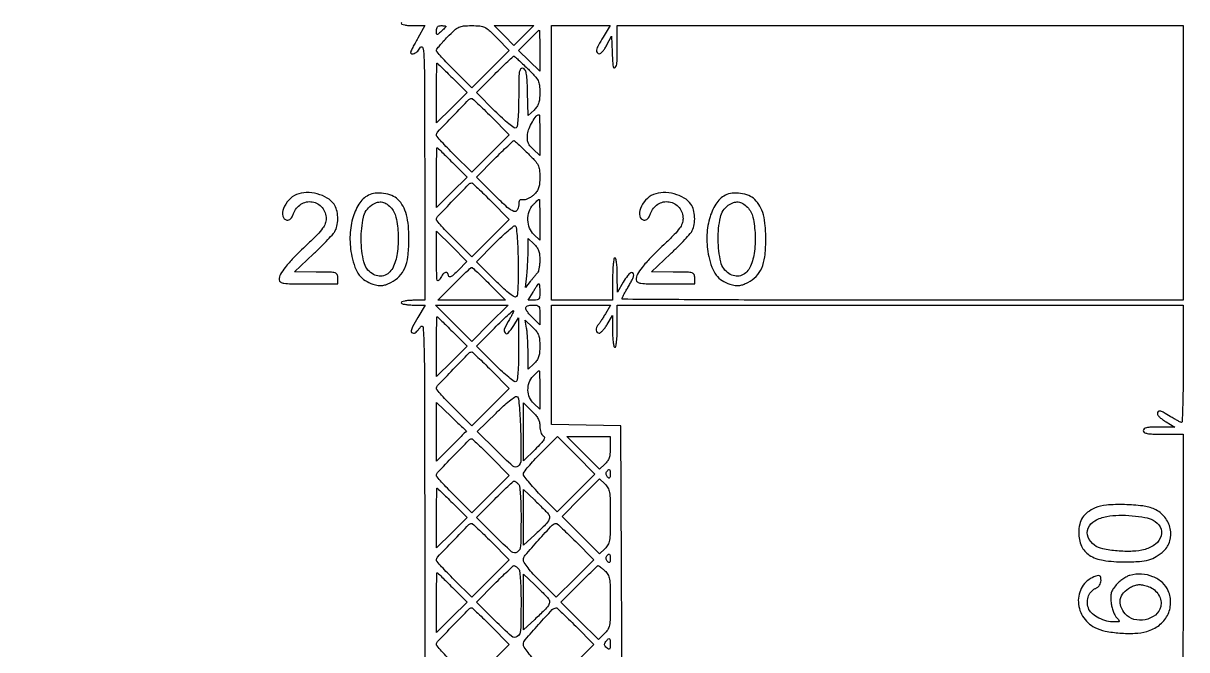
# Model space of a CAD drawing. Extents: x 0 to 836, y 5 to 589.
# Drawn here: x 91.03 to 132.95, y 407.7 to 430.28 of the extents above; entities that cross this region are included whole.
import ezdxf

# ---------------------------------------------------------------- set-up
doc = ezdxf.new("R2010")
doc.units = 0
doc.header["$MEASUREMENT"] = 0

msp = doc.modelspace()

# ---------------------------------------------------------------- linework, layer by layer
for points in [[(201.712326, 537.783562, -0.000001), (217.055896, 537.76491, -0.426088)], [(546.939, 229.3929, -0.000106), (546.943559, 250.949215, -0.000176), (546.957638, 269.095817, -0.000001), (546.976289, 285.583213, -0.415883)], [(836.0595, 588.6891), (420.497259, 588.710259, 0.000013), (261.145696, 588.714318, 0.000021), (126.989856, 588.708632), (4.934769, 588.698274, 0.19889), (4.878609, 588.675009, 0.198853), (4.855343, 588.618859), (4.83877, 516.273901, 0.000036), (4.826254, 436.744061, 0.000021), (4.8222, 342.282364), (4.8222, 95.946129), (4.469225, 95.920114, 0.031904), (4.160456, 95.877435, 0.315999), (4.075312, 95.787407, 0.415411), (4.137995, 95.703578, 0.035338), (4.43445, 95.6826), (4.8222, 95.6826), (4.8222, 50.2101), (4.8222, 4.7376), (420.462, 4.7376), (836.1018, 4.7376)], [(604.852986, 529.408162, -0.000002), (620.423836, 529.389509, -0.550615)], [(238.738155, 529.614638, -0.000002), (224.300981, 529.63329, -0.415836)], [(308.18842, 529.408162, -0.000002), (322.638019, 529.38951, -0.415836)], [(531.796111, 538.074638, -0.000002), (517.6951, 538.093291, -0.426056)], [(413.368417, 538.074638, -0.000002), (399.676779, 538.093291, -0.415815)], [(77.850638, 481.579418, -0.000002), (77.869294, 494.031443, -0.550517)], [(336.166934, 548.220763, -0.000002), (326.827688, 548.233536, -0.413812)], [(77.644162, 421.684687, -0.000002), (77.625507, 409.236574, -0.415775)], [(333.609652, 529.614638, -0.000003), (323.198363, 529.633296, -0.415688)], [(383.716206, 529.408162, -0.000003), (394.123716, 529.389504, -0.425916)], [(68.6952, 512.4222), (68.6952, 424.07169), (68.6952, 335.721179), (68.2299, 335.759766, 0.007133), (67.929172, 335.78039, 0.107826), (67.826408, 335.763741, 0.250288), (67.778728, 335.707689, 0.053641), (67.7646, 335.576376, 0.040763), (67.773948, 335.461903, 0.150693), (67.805902, 335.397748, 0.157767), (67.867426, 335.364407, 0.045946), (67.9761, 335.3544, 0.038131), (68.057092, 335.360586, 0.057076), (68.125472, 335.379251, 0.074992), (68.172132, 335.406604, 0.226478), (68.1876, 335.439, -0.308176), (68.230223, 335.501586, -0.104548), (68.344539, 335.520821, -0.079759), (68.484837, 335.492261, -0.106751), (68.59368, 335.42208, -0.198532), (68.652554, 335.280239, -0.000012), (68.672972, 321.077246, -0.000309), (68.688474, 301.604946, -0.000063), (68.690329, 267.04413)], [(77.841889, 210.212758, -0.000002), (77.851786, 217.49274, -0.413814)], [(86.1228, 450.792572), (86.1228, 406.705194), (85.499464, 406.600455, 0.100315), (83.868412, 405.97451, 0.099926), (82.607151, 404.762259, 0.1007), (81.921518, 403.164231, 0.103551), (81.924609, 401.442009, 0.050819), (82.199961, 400.581557, 0.047863), (82.647485, 399.775665, 0.049065), (83.22665, 399.088919, 0.060583), (83.892168, 398.581824, 0.027792), (84.313921, 398.365183, 0.017806), (84.824667, 398.159201, 0.016577), (85.310444, 398.001134, 0.070475), (85.612129, 397.9584, -0.018306), (85.71499, 397.954633, -0.015555), (85.82308, 397.943316, -0.015835), (85.920901, 397.926816, -0.041935), (85.988981, 397.907049, -0.309751), (86.079515, 397.775741, -0.000067), (86.101574, 389.726527, -0.000595), (86.119331, 377.187861, -0.000057), (86.1228, 346.554849), (86.1228, 295.254)], [(104.673935, 430.308579, 0.322437), (104.6502, 430.2756, 0.322621), (104.673953, 430.24262, 0.031364), (104.774669, 430.215851, 0.03048), (104.911505, 430.197108, 0.018798), (105.073923, 430.191), (105.497647, 430.191), (105.243123, 429.74001, 0.005), (105.145603, 429.563103, 0.007254), (105.063366, 429.404868, 0.004036), (104.997246, 429.270303, 0.112633), (104.9886, 429.23241, 0.342162), (105.030274, 429.178641, 0.178914), (105.119529, 429.187776, 0.082515), (105.241897, 429.27527, 0.057668), (105.347454, 429.40845, -0.70103), (105.431586, 429.390778, -0.026995), (105.471277, 428.935441, -0.007612), (105.489528, 427.907235, -0.000511), (105.493949, 424.96695), (105.4962, 420.2928), (105.0732, 420.2928, 0.01883), (104.91106, 420.286691, 0.03053), (104.774456, 420.267949, 0.031449), (104.673935, 420.241179, 0.322437), (104.6502, 420.2082, 0.323995), (104.674087, 420.175206, 0.030733), (104.77628, 420.148451, 0.030109), (104.914887, 420.129708, 0.018556), (105.079409, 420.1236), (105.508618, 420.1236), (105.248609, 419.669152, 0.004646), (105.060046, 419.332356, 0.058875), (105.00578, 419.197854, 0.283732), (105.024075, 419.135881, 0.184762), (105.095905, 419.1084, 0.147992), (105.146853, 419.123817, 0.039692), (105.214061, 419.176741, 0.036605), (105.284348, 419.252003, 0.030774), (105.347454, 419.34105, -0.729247), (105.436551, 419.318833, -0.011115), (105.471146, 418.533448, -0.005014), (105.489463, 416.976294, -0.000353), (105.493949, 412.619056), (105.4962, 405.664413)], [(112.603928, 405.6647), (112.582114, 410.7157), (112.5603, 415.7667), (111.31245, 415.790112), (110.0646, 415.813523), (110.0646, 417.968562), (110.0646, 420.1236), (111.129, 420.1236), (112.1934, 420.1236), (112.003761, 419.80635, -0.004855), (111.925946, 419.678996, -0.005537), (111.848954, 419.558683, -0.005042), (111.78149, 419.458016, -0.030884), (111.743061, 419.40873, 0.094374), (111.687181, 419.314616, 0.116251), (111.67538, 419.213478, 0.159083), (111.709781, 419.138633, 0.211125), (111.77775, 419.109228, 0.175744), (111.830063, 419.128667, 0.030637), (111.907251, 419.202762, 0.030019), (111.990911, 419.305257, 0.022931), (112.070105, 419.426478), (112.25671, 419.7429), (112.260455, 419.17185, 0.013372), (112.267873, 418.949161, 0.023366), (112.287541, 418.765649, 0.020491), (112.314716, 418.627675, 0.346819), (112.3488, 418.6008, 0.365646), (112.384397, 418.630849, 0.014491), (112.4099, 418.8123, 0.018502), (112.427756, 419.054279, 0.009164), (112.4334, 419.3622), (112.4334, 420.1236), (122.6277, 420.1236), (132.822, 420.1236), (132.822, 418.0086, -0.002811), (132.817441, 417.197788, -0.004696), (132.803362, 416.515657, -0.000887), (132.784419, 415.920235, -0.416562), (132.75855, 415.89624, -0.10382), (132.718812, 415.906323, -0.007062), (132.614333, 415.95933, -0.009869), (132.490945, 416.027279, -0.007234), (132.3567, 416.107307, 0.009059), (132.103008, 416.25729, 0.07668), (131.979424, 416.304195, 0.284194), (131.91792, 416.282154, 0.169831), (131.8914, 416.206329, 0.174943), (131.91091, 416.152275, 0.032609), (131.984592, 416.074433, 0.031428), (132.087178, 415.990657, 0.024173), (132.20865, 415.912172), (132.5259, 415.728287), (131.95485, 415.726343, 0.008975), (131.661948, 415.720088, 0.045684), (131.500449, 415.698875, 0.104993), (131.414944, 415.659544, 0.2369), (131.3838, 415.5975, 0.266366), (131.420279, 415.533883, 0.088943), (131.5248, 415.495482, 0.037256), (131.723814, 415.475475, 0.00643), (132.1029, 415.4706), (132.822, 415.4706), (132.822, 410.6907, -0.001244), (132.817441, 408.857876, -0.002075), (132.803362, 407.315023, -0.000174), (132.784585, 405.936733, -0.412124)], [(86.292, 346.554849, -0.000057), (86.295469, 377.187861, -0.000595)]]:
    msp.add_lwpolyline(points, format="xyb")
for points in [[(106.2576, 430.161812, -0.180624), (106.251066, 430.144314, -0.008331), (106.207898, 430.096218, -0.012942), (106.15323, 430.040289, -0.008839), (106.0884, 429.9795, -0.007247), (105.976945, 429.881535, -0.222937), (105.942215, 429.872003, -0.349021), (105.922451, 429.89416, -0.014191), (105.9192, 430.008688, -0.061622), (105.929331, 430.090577, -0.126147), (105.959979, 430.147061, -0.133516), (106.012631, 430.179868, -0.07307), (106.0884, 430.191, -0.016222), (106.153262, 430.188895, -0.026491), (106.207898, 430.182426, -0.024733), (106.248899, 430.173245, -0.337243)], [(108.100203, 429.744531), (108.541127, 429.298061), (107.86473, 428.625632), (107.188333, 427.953202), (106.553767, 428.583534, -0.006205), (106.310587, 428.83116, -0.009366), (106.105604, 429.053325, -0.004744), (105.938754, 429.244725, -0.17874), (105.9192, 429.297677, -0.162877), (105.935998, 429.347876, -0.009646), (106.036309, 429.475766, -0.01372), (106.165138, 429.625086, -0.009632), (106.31787, 429.786244, -0.013352), (106.571564, 430.030414, -0.07618), (106.726813, 430.133801, -0.088092), (106.895917, 430.178733, -0.020997), (107.18791, 430.191, -0.022195), (107.483579, 430.177869, -0.091847), (107.655122, 430.130033, -0.073244), (107.816882, 430.019046, -0.011017)], [(111.925018, 429.779793, 0.012763), (111.753247, 429.483971, 0.067597), (111.686429, 429.309404, 0.21343), (111.704206, 429.216955, 0.244789), (111.783231, 429.1758, 0.180386), (111.836557, 429.195686, 0.035725), (111.90988, 429.268992, 0.033672), (111.987347, 429.37158, 0.025766), (112.058181, 429.49305), (112.2219, 429.8103), (112.246915, 429.23925, 0.011581), (112.282423, 428.709586, 0.639683), (112.354092, 428.68403, 0.186785), (112.422703, 428.84371, 0.009128), (112.4334, 429.4296), (112.4334, 430.191), (122.6277, 430.191), (132.822, 430.191), (132.822, 425.2419), (132.822, 420.2928), (122.7123, 420.2928, -0.000588), (118.835908, 420.297359, -0.000981), (115.5731, 420.311438, -0.000039), (112.630123, 420.330143, -0.424548), (112.60524, 420.35625, -0.10382), (112.615323, 420.395988, -0.007062), (112.66833, 420.500467, -0.009869), (112.736279, 420.623855, -0.007234), (112.816307, 420.7581, 0.012708), (112.896141, 420.895415, 0.015414), (112.963635, 421.028159, 0.01405), (113.013373, 421.142139, 0.095102), (113.025167, 421.20225, 0.218217), (112.98906, 421.281901, 0.339983), (112.917356, 421.286212, 0.086405), (112.797961, 421.170954, 0.02268), (112.650495, 420.94845), (112.435001, 420.5889), (112.4342, 421.20225, 0.012065), (112.428036, 421.444555, 0.0222), (112.409533, 421.640912, 0.01921), (112.383289, 421.787835, 0.352506), (112.3488, 421.8156, 0.365646), (112.313203, 421.785551, 0.014491), (112.2877, 421.6041, 0.018502), (112.269844, 421.362121, 0.009164), (112.2642, 421.0542), (112.2642, 420.2928), (111.1644, 420.2928), (110.0646, 420.2928), (110.0646, 425.2419), (110.0646, 430.191), (111.121318, 430.191), (112.178036, 430.191)], [(109.6416, 429.285086), (109.6416, 428.548371), (109.260733, 428.922164), (108.879867, 429.295956), (109.236048, 429.658878, -0.00324), (109.374363, 429.797996, -0.005133), (109.494852, 429.915192, -0.001471), (109.600531, 430.0153, -0.191126), (109.616914, 430.0218, -0.403157), (109.626966, 430.012122, -0.0011), (109.634349, 429.80539, -0.005234), (109.639826, 429.567576, -0.00314)], [(106.492778, 428.306289), (107.019168, 427.775178), (106.469184, 427.230083), (105.9192, 426.684988), (105.9192, 427.761194, -0.002054), (105.920896, 428.173864, -0.003426), (105.926131, 428.521264, -0.000473), (105.933145, 428.827978, -0.407257), (105.942794, 428.8374, -0.193708), (105.958794, 428.83096, -0.000647), (106.114084, 428.681386, -0.003383), (106.289276, 428.509901, -0.002097)], [(109.19479, 428.64994, -0.011159), (109.46338, 428.372576, -0.068662), (109.577001, 428.209976, -0.091161), (109.62704, 428.042886, -0.027296), (109.6416, 427.776387, -0.020269), (109.632246, 427.545728, -0.059873), (109.600685, 427.39057, -0.075675), (109.538398, 427.268354, -0.04859), (109.433305, 427.148411), (109.22501, 426.952728), (109.200655, 427.788334, 0.005202), (109.182191, 428.25503, 0.036772), (109.154261, 428.480108, 0.092065), (109.106775, 428.5988, 0.207272), (109.02825, 428.652273, 0.293124), (108.948895, 428.620469, 0.119725), (108.903742, 428.507754, 0.032667), (108.884017, 428.253415, 0.003022), (108.8802, 427.621896, -0.0062), (108.874513, 427.163346, -0.014665), (108.856031, 426.822233, -0.011978), (108.828888, 426.570499, -0.225157), (108.786809, 426.505467, -0.303266), (108.723007, 426.507722, -0.01208), (108.528128, 426.655374, -0.017355), (108.2933, 426.856096, -0.010125), (108.025353, 427.111896), (107.357287, 427.776043), (108.011009, 428.433621, -0.002978), (108.264607, 428.685695, -0.004735), (108.484927, 428.898036, -0.001262), (108.678544, 429.080214, -0.190361), (108.706355, 429.0912, -0.183123), (108.733577, 429.080884, -0.002559), (108.867003, 428.96158, -0.00676), (109.020527, 428.819068, -0.004352)], [(107.888191, 426.910821), (108.541913, 426.253243), (107.865123, 425.580423), (107.188333, 424.907602), (106.553767, 425.537934, -0.006272), (106.310589, 425.785626, -0.009458), (106.105604, 426.007994, -0.004832), (105.938915, 426.199524, -0.178485), (105.9192, 426.252993, -0.192259), (105.960519, 426.356478, -0.001907), (106.52223, 426.943252, -0.001843), (107.089416, 427.526921, -0.201678), (107.188067, 427.5684, -0.189182), (107.218886, 427.556307, -0.001546), (107.41287, 427.375236, -0.005248), (107.634255, 427.162887, -0.003319)], [(109.6416, 426.241272), (109.6416, 425.506344), (109.404741, 425.73327, -0.031647), (109.28341, 425.865208, -0.081412), (109.219483, 425.97743, -0.082778), (109.195304, 426.103048, -0.033515), (109.202655, 426.277848, -0.06935), (109.255, 426.484993, -0.036608), (109.372761, 426.723173, -0.032482), (109.510455, 426.925612, -0.231128), (109.614047, 426.9762, -0.401682), (109.62525, 426.965468, -0.001375), (109.633506, 426.760315, -0.005855), (109.63962, 426.523077, -0.003513)], [(109.19479, 425.60434, -0.011159), (109.46338, 425.326976, -0.068662), (109.577001, 425.164376, -0.091161), (109.62704, 424.997286, -0.027296), (109.6416, 424.730787, -0.020343), (109.632083, 424.496957, -0.06236), (109.599718, 424.342011, -0.077365), (109.534817, 424.218826, -0.044549), (109.422939, 424.093397, -0.039323), (109.327299, 424.016877, -0.039389), (109.22091, 423.956322, -0.042341), (109.119791, 423.918942, -0.108262), (109.042239, 423.914768, 0.071421), (108.963984, 423.916279, 0.18433), (108.914886, 423.890226, 0.142807), (108.88798, 423.832276, 0.037764), (108.8802, 423.729411, -0.135821), (108.827464, 423.538855, -0.366791), (108.704246, 423.496965, -0.091187), (108.470205, 423.642808, -0.01083), (108.025353, 424.066296), (107.357287, 424.730443), (108.011009, 425.388021, -0.002978), (108.264607, 425.640095, -0.004735), (108.484927, 425.852436, -0.001262), (108.678544, 426.034614, -0.190361), (108.706355, 426.0456, -0.183123), (108.733577, 426.035284, -0.002559), (108.867003, 425.91598, -0.00676), (109.020527, 425.773468, -0.004352)], [(106.492778, 425.260689), (107.019168, 424.729578), (106.469184, 424.184483), (105.9192, 423.639388), (105.9192, 424.715594, -0.002054), (105.920896, 425.128264, -0.003426), (105.926131, 425.475664, -0.000473), (105.933145, 425.782378, -0.407257), (105.942794, 425.7918, -0.193708), (105.958794, 425.78536, -0.000647), (106.114084, 425.635786, -0.003383), (106.289276, 425.464301, -0.002097)], [(107.888191, 423.865221), (108.541913, 423.207643), (107.865123, 422.534823), (107.188333, 421.862002), (106.553767, 422.492334, -0.006272), (106.310589, 422.740026, -0.009458), (106.105604, 422.962394, -0.004832), (105.938915, 423.153924, -0.178485), (105.9192, 423.207393, -0.192259), (105.960519, 423.310878, -0.001907), (106.52223, 423.897652, -0.001843), (107.089416, 424.481321, -0.201678), (107.188067, 424.5228, -0.189182), (107.218886, 424.510707, -0.001546), (107.41287, 424.329636, -0.005248), (107.634255, 424.117287, -0.003319)], [(100.876035, 424.101486, 0.111457), (100.595953, 423.9074, 0.095305), (100.407084, 423.601257, 0.141082), (100.384416, 423.326877, 0.305109), (100.528048, 423.184607, 0.121092), (100.600901, 423.188446, 0.119299), (100.664134, 423.225592, 0.083297), (100.71954, 423.300636, 0.033597), (100.769596, 423.418179, -0.167868), (101.036254, 423.756103, -0.183743), (101.443671, 423.841521, -0.186011), (101.801238, 423.634609, -0.170912), (101.943354, 423.23265, -0.091469), (101.911436, 423.058382, -0.068605), (101.817633, 422.886908, -0.035955), (101.627649, 422.665627, -0.006703), (101.245404, 422.290448, 0.00777), (100.758974, 421.810971, 0.027056), (100.467203, 421.480282, 0.042437), (100.302401, 421.230942, 0.124499), (100.251557, 421.03305, 0.266285), (100.296886, 420.953278, 0.098923), (100.423233, 420.9091, 0.031549), (100.686222, 420.88905, 0.003254), (101.3085, 420.885), (102.366, 420.885), (102.366, 421.0965, 0.107366), (102.339332, 421.21926, 0.22243), (102.266298, 421.281432, 0.062427), (102.10023, 421.305311, 0.003579), (101.58345, 421.310974), (100.8009, 421.313947), (101.492556, 421.966624, 0.006961), (101.764063, 422.230071, 0.008757), (102.007738, 422.481858, 0.007231), (102.204559, 422.698693, 0.066462), (102.275106, 422.804088, 0.074977), (102.346359, 423.028488, 0.051901), (102.360777, 423.29485, 0.052669), (102.320498, 423.552844, 0.08795), (102.228043, 423.751513, 0.107332), (101.982213, 423.978669, 0.069812), (101.623616, 424.127202, 0.068282), (101.22869, 424.173597, 0.091398)], [(103.468339, 424.080731, 0.133039), (103.125329, 423.761062, 0.072917), (102.894471, 423.230639, 0.063285), (102.802676, 422.57225, 0.054258), (102.869988, 421.875299, 0.038109), (102.982229, 421.486249, 0.07364), (103.138366, 421.203184, 0.08606), (103.350915, 421.00596, 0.071427), (103.631275, 420.876121, 0.026842), (103.818001, 420.830935, 0.069755), (103.955897, 420.824799, 0.067582), (104.092701, 420.856798, 0.024029), (104.277054, 420.937535, 0.08301), (104.576912, 421.154549, 0.092798), (104.776209, 421.44989, 0.071312), (104.888171, 421.860549, 0.029806), (104.925058, 422.434392, 0.020525), (104.905403, 422.973443, 0.045555), (104.836511, 423.378327, 0.060037), (104.713612, 423.68646, 0.079457), (104.52916, 423.925094, 0.093169), (104.309039, 424.065685, 0.059297), (104.014742, 424.145277, 0.059632), (103.712333, 424.153308, 0.098591)], [(104.260533, 423.651158, -0.144075), (104.460334, 423.284745, -0.044146), (104.539637, 422.652623, -0.044375), (104.504511, 421.979324, -0.081718), (104.340795, 421.457276, -0.09631), (104.202849, 421.279164, -0.114296), (104.015736, 421.178837, -0.114637), (103.804014, 421.171151, -0.097318), (103.596281, 421.255574, -0.192896), (103.303569, 421.674696, -0.054774), (103.207295, 422.47924, -0.054766), (103.288126, 423.286759, -0.189883), (103.572512, 423.716606, -0.063398), (103.758219, 423.814325, -0.113636), (103.928219, 423.836803, -0.112269), (104.092341, 423.782698, -0.060914)], [(109.6416, 423.196753), (109.6416, 422.462906), (109.4301, 422.6616, -0.110354), (109.272474, 422.893597, -0.088052), (109.211844, 423.190681, -0.087666), (109.257093, 423.491673, -0.107938), (109.402547, 423.734797, -0.006974), (109.475033, 423.80983, -0.010459), (109.540553, 423.873083, -0.005704), (109.596975, 423.924134, -0.183019), (109.614047, 423.9306, -0.401662), (109.62525, 423.919869, -0.001379), (109.633506, 423.715032, -0.005864), (109.63962, 423.478144, -0.003519)], [(113.735235, 424.101486, 0.111457), (113.455153, 423.9074, 0.095305), (113.266284, 423.601257, 0.141082), (113.243616, 423.326877, 0.305109), (113.387248, 423.184607, 0.121092), (113.460101, 423.188446, 0.119299), (113.523334, 423.225592, 0.083297), (113.57874, 423.300636, 0.033597), (113.628796, 423.418179, -0.167868), (113.895454, 423.756103, -0.183743), (114.302871, 423.841521, -0.186011), (114.660438, 423.634609, -0.170912), (114.802554, 423.23265, -0.091469), (114.770636, 423.058382, -0.068605), (114.676833, 422.886908, -0.035955), (114.486849, 422.665627, -0.006703), (114.104604, 422.290448, 0.00777), (113.618174, 421.810971, 0.027056), (113.326403, 421.480282, 0.042437), (113.161601, 421.230942, 0.124499), (113.110757, 421.03305, 0.266285), (113.156086, 420.953278, 0.098923), (113.282433, 420.9091, 0.031549), (113.545422, 420.88905, 0.003254), (114.1677, 420.885), (115.2252, 420.885), (115.2252, 421.0965, 0.107366), (115.198532, 421.21926, 0.22243), (115.125498, 421.281432, 0.062427), (114.95943, 421.305311, 0.003579), (114.44265, 421.310974), (113.6601, 421.313947), (114.351756, 421.966624, 0.006961), (114.623263, 422.230071, 0.008757), (114.866938, 422.481858, 0.007231), (115.063759, 422.698693, 0.066462), (115.134306, 422.804088, 0.074977), (115.205559, 423.028488, 0.051901), (115.219977, 423.29485, 0.052669), (115.179698, 423.552844, 0.08795), (115.087243, 423.751513, 0.107332), (114.841413, 423.978669, 0.069812), (114.482816, 424.127202, 0.068282), (114.08789, 424.173597, 0.091398)], [(116.327539, 424.080731, 0.133039), (115.984529, 423.761062, 0.072917), (115.753671, 423.230639, 0.063285), (115.661876, 422.57225, 0.054258), (115.729188, 421.875299, 0.038109), (115.841429, 421.486249, 0.07364), (115.997566, 421.203184, 0.08606), (116.210115, 421.00596, 0.071427), (116.490475, 420.876121, 0.026842), (116.677201, 420.830935, 0.069755), (116.815097, 420.824799, 0.067582), (116.951901, 420.856798, 0.024029), (117.136254, 420.937535, 0.08301), (117.436112, 421.154549, 0.092798), (117.635409, 421.44989, 0.071312), (117.747371, 421.860549, 0.029806), (117.784258, 422.434392, 0.020525), (117.764603, 422.973443, 0.045555), (117.695711, 423.378327, 0.060037), (117.572812, 423.68646, 0.079457), (117.38836, 423.925094, 0.093169), (117.168239, 424.065685, 0.059297), (116.873942, 424.145277, 0.059632), (116.571533, 424.153308, 0.098591)], [(117.119733, 423.651158, -0.144075), (117.319534, 423.284745, -0.044146), (117.398837, 422.652623, -0.044375), (117.363711, 421.979324, -0.081718), (117.199995, 421.457276, -0.09631), (117.062049, 421.279164, -0.114296), (116.874936, 421.178837, -0.114637), (116.663214, 421.171151, -0.097318), (116.455481, 421.255574, -0.192896), (116.162769, 421.674696, -0.054774), (116.066495, 422.47924, -0.054766), (116.147326, 423.286759, -0.189883), (116.431712, 423.716606, -0.063398), (116.617419, 423.814325, -0.113636), (116.787419, 423.836803, -0.112269), (116.951541, 423.782698, -0.060914)], [(108.861461, 421.730701, -0.005496), (108.865814, 421.214298, -0.011756), (108.855419, 420.815733, -0.008658), (108.835042, 420.5116, -0.177113), (108.796885, 420.429445, -0.338292), (108.724329, 420.419739, -0.033263), (108.567745, 420.52366, -0.024841), (108.346854, 420.71051, -0.007671), (108.033018, 421.013076), (107.357287, 421.684843), (108.011503, 422.342918, -0.008185), (108.268472, 422.593077, -0.012732), (108.498832, 422.799287, -0.006932), (108.696111, 422.962376, -0.254689), (108.751809, 422.972406, -0.29226), (108.789606, 422.92581, -0.006187), (108.820677, 422.617549, -0.011467), (108.846167, 422.226823, -0.005699)], [(106.701193, 421.369615, -0.011757), (106.546497, 421.218118, -0.059933), (106.449479, 421.147126, -0.195745), (106.391585, 421.139828, -0.283458), (106.357147, 421.176269, 0.112562), (106.311352, 421.276407, 0.319578), (106.241943, 421.297806, 0.154421), (106.153094, 421.233567, 0.035339), (106.052189, 421.07535, -0.121503), (105.986806, 421.003584, -0.542087), (105.944254, 421.021747, -0.040606), (105.927156, 421.205618, -0.002015), (105.922587, 421.813156), (105.9192, 422.783612), (106.468543, 422.239152), (107.017885, 421.694693)], [(109.6416, 421.754982, -0.020869), (109.63538, 421.606023, -0.02352), (109.61674, 421.463991, -0.023651), (109.589743, 421.345935, -0.105291), (109.55697, 421.283279, -0.000023), (109.512856, 421.230022, -0.000007), (109.445725, 421.148987, -0.000007), (109.370401, 421.058068, -0.000007), (109.297104, 420.9696), (109.121868, 420.7581), (109.170234, 421.171758, 0.010025), (109.188794, 421.363803, 0.005377), (109.204392, 421.601449, 0.005352), (109.215105, 421.844294, 0.008346), (109.2186, 422.053655), (109.2186, 422.521894), (109.4301, 422.3232, -0.045853), (109.532957, 422.207095, -0.069359), (109.596972, 422.08846, -0.061219), (109.630908, 421.946118, -0.027947)], [(107.8227, 420.885), (108.410362, 420.2928), (107.1882, 420.2928), (105.966038, 420.2928), (106.5537, 420.885, -0.003726), (106.782338, 421.111996, -0.005853), (106.982495, 421.303241, -0.001914), (107.157322, 421.465165, -0.187987), (107.1882, 421.4772, -0.187987), (107.219078, 421.465165, -0.001914), (107.393905, 421.303241, -0.005853), (107.594062, 421.111996, -0.003726)], [(109.6416, 420.5889, -0.021472), (109.634484, 420.423275, -0.132764), (109.605547, 420.343965, -0.188966), (109.546088, 420.304717, -0.052524), (109.432953, 420.2928), (109.224306, 420.2928), (109.39901, 420.5889, -0.007949), (109.468421, 420.702383, -0.012251), (109.532365, 420.798021, -0.00666), (109.5884, 420.875336, -0.236866), (109.607656, 420.885, -0.367479), (109.621128, 420.873553, -0.012005), (109.631629, 420.798021, -0.017778), (109.639157, 420.702426, -0.010759)], [(109.6416, 419.769372), (109.6416, 419.415144), (109.3878, 419.6583, -0.02098), (109.290636, 419.759539, -0.025305), (109.208554, 419.862656, -0.025239), (109.149416, 419.954669, -0.130933), (109.134, 420.012528, -0.194599), (109.152224, 420.05758, -0.09768), (109.203478, 420.093194, -0.067477), (109.284045, 420.116168, -0.035772), (109.3878, 420.1236, -0.034754), (109.53892, 420.113083, -0.205348), (109.605296, 420.072931, -0.142151), (109.635389, 419.987668, -0.014222)], [(106.492778, 419.169489), (107.019168, 418.638378), (106.469184, 418.093283), (105.9192, 417.548188), (105.9192, 418.624394, -0.002054), (105.920896, 419.037064, -0.003426), (105.926131, 419.384464, -0.000473), (105.933145, 419.691178, -0.407257), (105.942794, 419.7006, -0.193708), (105.958794, 419.69416, -0.000647), (106.114084, 419.544586, -0.003383), (106.289276, 419.373101, -0.002097)], [(108.546675, 419.604391, 0.031255), (108.374775, 419.278195, 0.264101), (108.389762, 419.119052, 0.486883), (108.498305, 419.113154, 0.037336), (108.701267, 419.38335), (108.87735, 419.6583), (108.878775, 418.542343, -0.005774), (108.873778, 418.055853, -0.014096), (108.855866, 417.697973, -0.011347), (108.829222, 417.434779, -0.227203), (108.786809, 417.368667, -0.303266), (108.723007, 417.370922, -0.01208), (108.528128, 417.518574, -0.017355), (108.2933, 417.719296, -0.010125), (108.025353, 417.975096), (107.357287, 418.639243), (108.008484, 419.294281, -0.004336), (108.260353, 419.54328, -0.007224), (108.477268, 419.748026, -0.002086), (108.666086, 419.919716, -0.399167), (108.689899, 419.919101, -0.29859), (108.694799, 419.895542, -0.012959), (108.660292, 419.81419, -0.018425), (108.610971, 419.715618, -0.011679)], [(109.6416, 418.642019, -0.020062), (109.632237, 418.408765, -0.06058), (109.600493, 418.253168, -0.07643), (109.53742, 418.13047, -0.04734), (109.4301, 418.0086), (109.2186, 417.809906), (109.2186, 418.406278, 0.007956), (109.214633, 418.655544, 0.007342), (109.202728, 418.911339, 0.007352), (109.185426, 419.138887, 0.024111), (109.164569, 419.288175), (109.110538, 419.5737), (109.376069, 419.325222, -0.031039), (109.519452, 419.173304, -0.081116), (109.595443, 419.044369, -0.072013), (109.63133, 418.888935, -0.020787)], [(107.888191, 417.774021), (108.541913, 417.116443), (107.865123, 416.443623), (107.188333, 415.770802), (106.553767, 416.401134, -0.006272), (106.310589, 416.648826, -0.009458), (106.105604, 416.871194, -0.004832), (105.938915, 417.062724, -0.178485), (105.9192, 417.116193, -0.192259), (105.960519, 417.219678, -0.001907), (106.52223, 417.806452, -0.001843), (107.089416, 418.390121, -0.201678), (107.188067, 418.4316, -0.189182), (107.218886, 418.419507, -0.001546), (107.41287, 418.238436, -0.005248), (107.634255, 418.026087, -0.003319)], [(109.6416, 417.063253), (109.6416, 416.371706), (109.4301, 416.5704, -0.102253), (109.27584, 416.789797, -0.095577), (109.216352, 417.057786, -0.095278), (109.260772, 417.329381, -0.100862), (109.402547, 417.558997, -0.006974), (109.475033, 417.63403, -0.010459), (109.540553, 417.697283, -0.005704), (109.596975, 417.748334, -0.183019), (109.614047, 417.7548, -0.400796), (109.62524, 417.74411, -0.001551), (109.633506, 417.551658, -0.006222), (109.63962, 417.328423, -0.003734)], [(108.950288, 415.58903, -0.006304), (108.962686, 414.530194, -0.225191), (108.859995, 414.314249, -0.369656), (108.667957, 414.318905, -0.0126), (108.077407, 414.877498), (107.388094, 415.56323), (108.070469, 416.232013, -0.008073), (108.377736, 416.523584, -0.023066), (108.603616, 416.712654, -0.026918), (108.768317, 416.824602, -0.344514), (108.837672, 416.816211, -0.169898), (108.872446, 416.74427, -0.00554), (108.905745, 416.420836, -0.010048), (108.93349, 416.032996, -0.006752)], [(106.993436, 415.592763, -0.583116), (106.995847, 415.584755, -0.000673), (106.847369, 415.429994, -0.003757), (106.675288, 415.253783, -0.002202), (106.466787, 415.045307), (105.9192, 414.502588), (105.9192, 415.554996), (105.9192, 416.607403), (106.445849, 416.102452, 0.00142), (106.649255, 415.908532, 0.00228), (106.823945, 415.744438, 0.000405), (106.978937, 415.600408, 0.132127)], [(109.6416, 415.754308, 0.040397), (109.650736, 415.641414, 0.047409), (109.677941, 415.537583, 0.053705), (109.71861, 415.455145, 0.124382), (109.768382, 415.408057, -0.254498), (109.805227, 415.349571, -0.153596), (109.785162, 415.267949, -0.053035), (109.68815, 415.140818, -0.008794), (109.472282, 414.920583), (109.0494, 414.504061), (109.0494, 415.553826), (109.0494, 416.603591), (109.3455, 416.3166, -0.025705), (109.486055, 416.16561, -0.053432), (109.575654, 416.032212, -0.064166), (109.624887, 415.900027, -0.057158)], [(107.888191, 414.643821), (108.541913, 413.986243), (107.865123, 413.313423), (107.188333, 412.640602), (106.553767, 413.270934, -0.006272), (106.310589, 413.518626, -0.009458), (106.105604, 413.740994, -0.004832), (105.938915, 413.932524, -0.178485), (105.9192, 413.985993, -0.192259), (105.960519, 414.089478, -0.001907), (106.52223, 414.676252, -0.001843), (107.089416, 415.259921, -0.201678), (107.188067, 415.3014, -0.189182), (107.218886, 415.289307, -0.001546), (107.41287, 415.108236, -0.005248), (107.634255, 414.895887, -0.003319)], [(110.947993, 413.351975), (110.267568, 412.67155), (109.658685, 413.288525, -0.009404), (109.425401, 413.533976, -0.013443), (109.228603, 413.760956, -0.009308), (109.074963, 413.955363, -0.163579), (109.049601, 414.030411, -0.165057), (109.074917, 414.105407, -0.009361), (109.229225, 414.299602, -0.013524), (109.42693, 414.526293, -0.00945), (109.661368, 414.771401), (110.273337, 415.387481), (110.950878, 414.709941), (111.628418, 414.0324)], [(112.1796, 414.977747, -0.022644), (112.170057, 414.767137, -0.056818), (112.138942, 414.61679, -0.07069), (112.080061, 414.497566, -0.054235), (111.985445, 414.387095), (111.79129, 414.204696), (111.205164, 414.795348), (110.619038, 415.386), (111.399319, 415.386), (112.1796, 415.386)], [(112.1796, 414.01548, -0.02285), (112.175618, 413.92839, -0.178281), (112.15845, 413.892321, -0.339454), (112.129996, 413.888913, -0.062607), (112.085451, 413.923509, -0.074436), (112.053737, 413.966391, -0.072722), (112.035656, 414.017018, -0.077894), (112.033521, 414.067399, -0.11056), (112.048144, 414.109629, -0.044558), (112.106732, 414.187888, -0.382301), (112.146688, 414.192252, -0.217734), (112.173645, 414.145226, -0.022936)], [(108.86328, 413.67708, -0.161484), (108.910291, 413.58342, -0.015431), (108.939798, 413.326008, -0.015073), (108.959007, 412.964783, -0.005746), (108.9648, 412.460739, -0.007702), (108.949104, 411.441903, -0.234602), (108.832135, 411.223492, -0.349844), (108.624746, 411.234872, -0.013642), (108.029316, 411.795356), (107.357287, 412.463443), (108.011009, 413.121021, -0.00347), (108.265094, 413.373083, -0.005473), (108.486951, 413.585436, -0.001679), (108.681109, 413.766027, -0.188655), (108.713245, 413.7786, -0.123383), (108.738329, 413.772315, -0.025963), (108.77733, 413.748778, -0.025733), (108.820854, 413.715943, -0.021906)], [(112.1796, 412.5096, -0.004241), (112.174515, 411.910077, -0.036928), (112.150376, 411.644916, -0.08434), (112.093859, 411.481454, -0.079023), (111.985591, 411.341632), (111.791581, 411.159369), (111.120425, 411.834485), (110.449269, 412.5096), (111.120425, 413.184715), (111.791581, 413.859831), (111.985591, 413.677568, -0.079023), (112.093859, 413.537746, -0.08434), (112.150376, 413.374284, -0.036928), (112.174515, 413.109123, -0.004241)], [(106.492778, 412.993689), (107.019168, 412.462578), (106.469184, 411.917483), (105.9192, 411.372388), (105.9192, 412.448594, -0.002054), (105.920896, 412.861264, -0.003426), (105.926131, 413.208664, -0.000473), (105.933145, 413.515378, -0.407257), (105.942794, 413.5248, -0.193708), (105.958794, 413.51836, -0.000647), (106.114084, 413.368786, -0.003383), (106.289276, 413.197301, -0.002097)], [(109.944936, 412.598384, -0.168991), (109.988823, 412.477583, -0.1476), (109.951588, 412.347815, -0.056938), (109.804969, 412.168808, -0.008051), (109.457432, 411.841993), (109.0494, 411.470487), (109.0494, 412.472958), (109.0494, 413.475429), (109.447215, 413.098264, -0.003365), (109.606846, 412.944866, -0.003836), (109.757519, 412.795844, -0.003481), (109.883538, 412.667504, -0.021507)], [(129.6495, 412.813947, 0.053672), (129.377015, 412.656871, 0.089458), (129.194664, 412.465853, 0.090403), (129.091722, 412.224681, 0.055837), (129.0573, 411.9174, 0.10406), (129.158034, 411.438623, 0.148393), (129.439181, 411.111118, 0.105117), (129.938665, 410.92464, 0.03681), (130.707, 410.867475, 0.014948), (131.246593, 410.883244, 0.05366), (131.586003, 410.940223, 0.072223), (131.850555, 411.057648, 0.044209), (132.122755, 411.264702, 0.140323), (132.345123, 411.62471, 0.124029), (132.357362, 412.066581, 0.116908), (132.155911, 412.48164, 0.115538), (131.788834, 412.764253, 0.076424), (131.363718, 412.883515, 0.024439), (130.707138, 412.930932, 0.024038), (130.053657, 412.914694, 0.085905)], [(131.742124, 412.371287, -0.152341), (131.990614, 412.127515, -0.193791), (132.025503, 411.810997, -0.158165), (131.825144, 411.509661, -0.101891), (131.447476, 411.319146, -0.056119), (130.999866, 411.250581, -0.030501), (130.44292, 411.262336, -0.02923), (129.92182, 411.336053, -0.110494), (129.622763, 411.469269, -0.135251), (129.394903, 411.761196, -0.203488), (129.397325, 412.079652, -0.162529), (129.641682, 412.351968, -0.086537), (130.0725, 412.506585, -0.038102), (130.497101, 412.547371, -0.025119), (130.987637, 412.53234, -0.02485), (131.44367, 412.472465, -0.073437)], [(107.888191, 411.598221), (108.541913, 410.940643), (107.865123, 410.267823), (107.188333, 409.595002), (106.553767, 410.225334, -0.006272), (106.310589, 410.473026, -0.009458), (106.105604, 410.695394, -0.004832), (105.938915, 410.886924, -0.178485), (105.9192, 410.940393, -0.192259), (105.960519, 411.043878, -0.001907), (106.52223, 411.630652, -0.001843), (107.089416, 412.214321, -0.201678), (107.188067, 412.2558, -0.189182), (107.218886, 412.243707, -0.001546), (107.41287, 412.062636, -0.005248), (107.634255, 411.850287, -0.003319)], [(110.933791, 411.598221), (111.587513, 410.940643), (110.9108, 410.267898), (110.234086, 409.595154), (109.641743, 410.182958, -0.012488), (109.40788, 410.426918, -0.018858), (109.217941, 410.651697, -0.017163), (109.079618, 410.84159, -0.149915), (109.0494, 410.940108, -0.179392), (109.110774, 411.105665, -0.005699), (109.592058, 411.652843, -0.005211), (110.0885, 412.193018, -0.207175), (110.233516, 412.2558, -0.189144), (110.264429, 412.243672, -0.001555), (110.458425, 412.062636, -0.005264), (110.679845, 411.850287, -0.00333)], [(112.1796, 410.96988, -0.02285), (112.175618, 410.88279, -0.178281), (112.15845, 410.846721, -0.339454), (112.129996, 410.843313, -0.062607), (112.085451, 410.877909, -0.074436), (112.053737, 410.920791, -0.072722), (112.035656, 410.971418, -0.077894), (112.033521, 411.021799, -0.11056), (112.048144, 411.064029, -0.044558), (112.106732, 411.142288, -0.382301), (112.146688, 411.146652, -0.217734), (112.173645, 411.099626, -0.022936)], [(106.492778, 409.948089), (107.019168, 409.416978), (106.469184, 408.871883), (105.9192, 408.326788), (105.9192, 409.402994, -0.002054), (105.920896, 409.815664, -0.003426), (105.926131, 410.163064, -0.000473), (105.933145, 410.469778, -0.407257), (105.942794, 410.4792, -0.193708), (105.958794, 410.47276, -0.000647), (106.114084, 410.323186, -0.003383), (106.289276, 410.151701, -0.002097)], [(108.86328, 410.63148, -0.161484), (108.910291, 410.53782, -0.015431), (108.939798, 410.280408, -0.015073), (108.959007, 409.919183, -0.005746), (108.9648, 409.415139, -0.007702), (108.949104, 408.396303, -0.234602), (108.832135, 408.177892, -0.349844), (108.624746, 408.189272, -0.013642), (108.029316, 408.749756), (107.357287, 409.417843), (108.011009, 410.075421, -0.00347), (108.265094, 410.327483, -0.005473), (108.486951, 410.539836, -0.001679), (108.681109, 410.720427, -0.188655), (108.713245, 410.733, -0.123383), (108.738329, 410.726715, -0.025963), (108.77733, 410.703178, -0.025733), (108.820854, 410.670343, -0.021906)], [(109.944936, 409.552784, -0.168991), (109.988823, 409.431983, -0.1476), (109.951588, 409.302215, -0.056938), (109.804969, 409.123208, -0.008051), (109.457432, 408.796393), (109.0494, 408.424887), (109.0494, 409.427358), (109.0494, 410.429829), (109.447215, 410.052664, -0.003365), (109.606846, 409.899266, -0.003836), (109.757519, 409.750244, -0.003481), (109.883538, 409.621904, -0.021507)], [(111.983797, 410.549053, -0.075941), (112.092896, 410.409928, -0.085573), (112.149936, 410.25005, -0.038454), (112.174387, 409.993715, -0.004557), (112.1796, 409.4217, -0.004372), (112.174456, 408.83346, -0.041828), (112.149155, 408.584044, -0.093444), (112.08766, 408.425988, -0.064893), (111.965815, 408.277453), (111.75203, 408.076613), (111.077458, 408.747228), (110.402887, 409.417843), (111.056609, 410.075421, -0.002778), (111.31001, 410.3275, -0.004432), (111.529707, 410.539836, -0.001107), (111.723127, 410.722675, -0.191042), (111.749163, 410.733, -0.158456), (111.77266, 410.725362, -0.009073), (111.834105, 410.678966, -0.013118), (111.905961, 410.619524, -0.009207)], [(130.904364, 410.383001, 0.055757), (130.785335, 410.335242, 0.028701), (130.648286, 410.251149, 0.028124), (130.515614, 410.147333, 0.037788), (130.408857, 410.038344, 0.029405), (130.290821, 409.880045, 0.074549), (130.230761, 409.75015, 0.072535), (130.210557, 409.606216, 0.026727), (130.222637, 409.401012, 0.031012), (130.249503, 409.24839, 0.027174), (130.29591, 409.09321, 0.028137), (130.353462, 408.957533, 0.069644), (130.414007, 408.868367, -0.010125), (130.507995, 408.760187, -0.29066), (130.512543, 408.725215, -0.281034), (130.482741, 408.705414, -0.009632), (130.336695, 408.7026, -0.06538), (130.066144, 408.738129, -0.050678), (129.788062, 408.843568, -0.053033), (129.555839, 408.992302, -0.117448), (129.427452, 409.157266, -0.088801), (129.371887, 409.374524, -0.091593), (129.396118, 409.595083, -0.097345), (129.494816, 409.781838, -0.116273), (129.651834, 409.903457, 0.05591), (129.742624, 409.957784, 0.077484), (129.808225, 410.026089, 0.081855), (129.847516, 410.108013, 0.071083), (129.861, 410.202381, 0.033646), (129.853749, 410.310015, 0.197222), (129.825967, 410.358093, 0.203472), (129.773041, 410.37194, 0.035991), (129.67065, 410.349311, 0.166211), (129.222601, 410.03021, 0.151956), (129.04334, 409.490924, 0.141227), (129.197458, 408.914575, 0.139974), (129.635059, 408.50628, 0.068762), (130.013845, 408.374282, 0.030667), (130.538277, 408.302146, 0.030666), (131.078529, 408.294546, 0.056497), (131.511904, 408.364537, 0.094057), (131.950497, 408.582141, 0.109336), (132.251659, 408.936179, 0.113597), (132.368229, 409.372896, 0.108016), (132.285614, 409.825405, 0.11261), (132.073483, 410.122511, 0.085907), (131.732827, 410.333756, 0.080936), (131.320923, 410.426802, 0.082894)], [(131.585368, 409.975376, -0.085784), (131.785597, 409.856853, -0.082624), (131.937481, 409.676641, -0.086689), (132.017651, 409.465243, -0.109293), (132.01177, 409.2566, -0.16313), (131.818244, 408.954218, -0.119704), (131.455358, 408.783469, -0.116706), (131.04702, 408.796066, -0.150427), (130.73106, 408.994958, -0.088728), (130.576434, 409.256833, -0.138217), (130.555187, 409.516353, -0.134064), (130.672982, 409.754376, -0.081178), (130.9185, 409.954019, -0.05298), (131.074225, 410.022601, -0.069353), (131.227311, 410.048958, -0.063219), (131.392464, 410.033345, -0.035715)], [(107.888191, 408.552621), (108.541913, 407.895043), (107.865123, 407.222223), (107.188333, 406.549402), (106.553767, 407.179734, -0.006272), (106.310589, 407.427426, -0.009458), (106.105604, 407.649794, -0.004832), (105.938915, 407.841324, -0.178485), (105.9192, 407.894793, -0.192259), (105.960519, 407.998278, -0.001907), (106.52223, 408.585052, -0.001843), (107.089416, 409.168721, -0.201678), (107.188067, 409.2102, -0.189182), (107.218886, 409.198107, -0.001546), (107.41287, 409.017036, -0.005248), (107.634255, 408.804687, -0.003319)], [(110.933791, 408.552621), (111.587513, 407.895043), (110.9108, 407.222298), (110.234086, 406.549554), (109.641743, 407.137358, -0.012488), (109.40788, 407.381318, -0.018858), (109.217941, 407.606097, -0.017163), (109.079618, 407.79599, -0.149915), (109.0494, 407.894508, -0.179392), (109.110774, 408.060065, -0.005699), (109.592058, 408.607243, -0.005211), (110.0885, 409.147418, -0.207175), (110.233516, 409.2102, -0.189144), (110.264429, 409.198072, -0.001555), (110.458425, 409.017036, -0.005264), (110.679845, 408.804687, -0.00333)], [(112.1796, 407.888541, -0.015399), (112.175846, 407.766675, -0.195984), (112.156376, 407.726229, -0.332293), (112.121496, 407.72296, -0.036154), (112.051657, 407.772866, -0.046911), (111.994253, 407.830394, -0.137756), (111.97181, 407.881088, -0.150414), (111.979987, 407.933211, -0.059704), (112.019716, 407.994725, -0.021987), (112.109008, 408.093168, -0.358351), (112.150329, 408.097395, -0.237665), (112.175377, 408.053433, -0.012803)]]:
    msp.add_lwpolyline(points, format="xyb", close=True)
for points in [[(109.069306, 429.832694), (108.711, 429.474388), (108.352694, 429.832694), (107.994388, 430.191), (108.711, 430.191), (109.427612, 430.191)], [(107.843168, 419.468632), (107.1882, 418.813665), (106.533232, 419.468632), (105.878265, 420.1236), (107.1882, 420.1236), (108.498135, 420.1236)]]:
    msp.add_lwpolyline(points, close=True)

doc.saveas('drawing.dxf')
